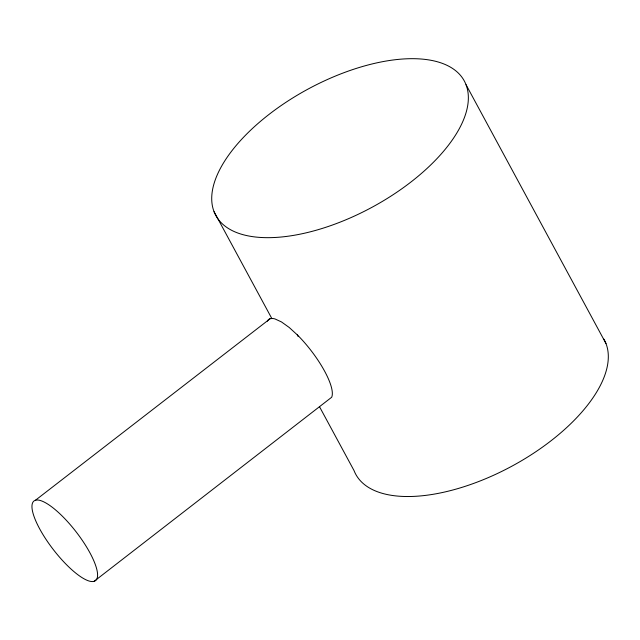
<?xml version="1.0" encoding="UTF-8"?>
<svg xmlns="http://www.w3.org/2000/svg" width="640" height="640" viewBox="0 0 640 640"><rect width="100%" height="100%" fill="white"/><g stroke="black" fill="none" stroke-linecap="round" stroke-linejoin="round"><path stroke-width="0.96" d="M35.456 500.24L270.184 318.696M94.112 581.32A50.32 14.44 52.3 0 0 62.904 516.736A50.32 14.44 52.3 0 0 37.328 524.288A50.32 14.44 52.3 0 0 94.112 581.32L331.664 397.264A50.32 14.44 52.3 0 0 297.632 335.184L289.216 327.48L281.496 321.944L275 318.944A50.32 14.44 52.3 0 0 267.36 321.208M466.016 84.672A141.28 67.2 -28.4 0 1 298.168 234.544A141.28 67.2 -28.4 0 1 255.92 125.312A141.28 67.2 -28.4 0 1 466.016 84.672L605.976 343.528M297.288 334.872L298.232 336.616M214.048 211.68L271.936 318.728M319.376 406.48L354.016 470.536A141.28 67.2 -28.4 0 0 508.936 467.752A141.28 67.2 -28.4 0 0 603.88 339.128"/></g></svg>
